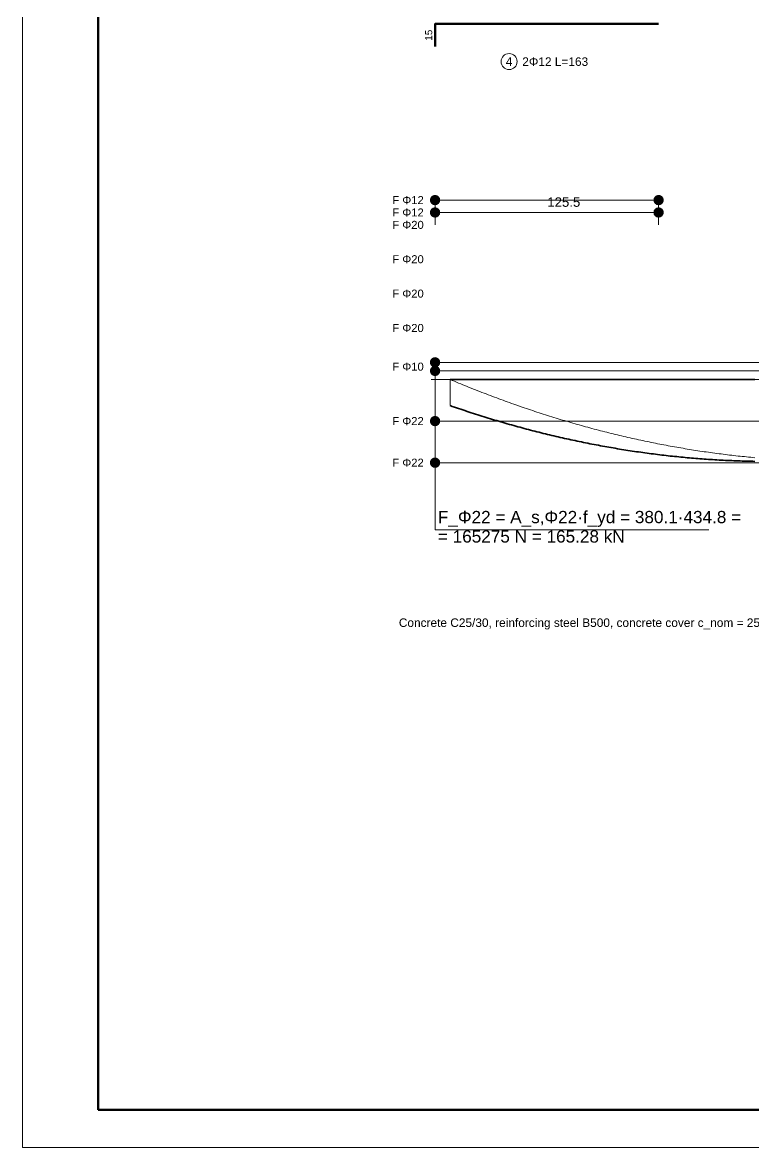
# Model space of a CAD drawing. Header units: centimetres. Extents: x -271 to 1832, y -1126 to 359.
# Drawn here: x -271 to 213, y -1126 to -380 of the extents above; entities that cross this region are included whole.
import ezdxf
from ezdxf.enums import TextEntityAlignment as Align

# ---------------------------------------------------------------- set-up
doc = ezdxf.new("R2010")
doc.units = ezdxf.units.CM
doc.linetypes.add('RC_DASHED', pattern=[10.5, 7.5, -3])
for name, color, linetype, lineweight in [('D-BARS', 1, 'Continuous', 50), ('D-CONCRETE', 7, 'Continuous', 35), ('D-HIDDEN', 8, 'RC_DASHED', 13), ('D-TEXT', 7, 'Continuous', 18), ('SHEET', 7, 'Continuous', 35)]:
    doc.layers.add(name, color=color, linetype=linetype, lineweight=lineweight)
doc.styles.add('RC_TEXT', font='arial.ttf')

msp = doc.modelspace()

# ---------------------------------------------------------------- hatches: boundary and pattern name
at = {"layer": 'D-TEXT'}
h = msp.add_hatch(color=7, dxfattribs=at)
h.dxf.hatch_style = 1
edge = h.paths.add_edge_path()
edge.add_arc((2.5, -497.98), 3.44, 0, 360)
h = msp.add_hatch(color=7, dxfattribs=at)
h.dxf.hatch_style = 1
edge = h.paths.add_edge_path()
edge.add_arc((150.5, -497.98), 3.44, 0, 360)
h = msp.add_hatch(color=7, dxfattribs=at)
h.dxf.hatch_style = 1
edge = h.paths.add_edge_path()
edge.add_arc((2.5, -506.18), 3.44, 0, 360)
h = msp.add_hatch(color=7, dxfattribs=at)
h.dxf.hatch_style = 1
edge = h.paths.add_edge_path()
edge.add_arc((150.5, -506.18), 3.44, 0, 360)
h = msp.add_hatch(color=7, dxfattribs=at)
h.dxf.hatch_style = 1
edge = h.paths.add_edge_path()
edge.add_arc((2.5, -605.44), 3.44, 0, 360)
h = msp.add_hatch(color=7, dxfattribs=at)
h.dxf.hatch_style = 1
edge = h.paths.add_edge_path()
edge.add_arc((2.5, -611.13), 3.44, 0, 360)
h = msp.add_hatch(color=7, dxfattribs=at)
h.dxf.hatch_style = 1
edge = h.paths.add_edge_path()
edge.add_arc((2.5, -644.36), 3.44, 0, 360)
h = msp.add_hatch(color=7, dxfattribs=at)
h.dxf.hatch_style = 1
edge = h.paths.add_edge_path()
edge.add_arc((2.5, -671.91), 3.44, 0, 360)

# ---------------------------------------------------------------- linework, layer by layer
at = {"layer": 'D-BARS'}
msp.add_lwpolyline([(2.5, -396.25), (2.5, -381.25), (150.5, -381.25)], dxfattribs=at)
at = {"layer": 'D-CONCRETE'}
for points in [[(12.5, -616.82), (13.9, -616.82), (15.3, -616.82), (16.7, -616.82), (18.11, -616.82), (19.51, -616.82), (20.91, -616.82), (22.31, -616.82), (23.71, -616.82), (25.11, -616.82), (26.52, -616.82), (27.92, -616.82), (29.32, -616.82), (30.72, -616.82), (32.12, -616.82), (33.52, -616.82), (34.92, -616.82), (36.33, -616.82), (37.73, -616.82), (39.13, -616.82), (40.53, -616.82), (41.93, -616.82), (43.33, -616.82), (44.74, -616.82), (46.14, -616.82), (47.54, -616.82), (48.94, -616.82), (50.34, -616.82), (51.74, -616.82), (53.15, -616.82), (54.55, -616.82), (55.95, -616.82), (57.35, -616.82), (58.75, -616.82), (60.15, -616.82), (61.55, -616.82), (62.96, -616.82), (64.36, -616.82), (65.76, -616.82), (67.16, -616.82), (68.56, -616.82), (69.96, -616.82), (71.37, -616.82), (72.77, -616.82), (74.17, -616.82), (75.57, -616.82), (76.97, -616.82), (78.37, -616.82), (79.77, -616.82), (81.18, -616.82), (82.58, -616.82), (83.98, -616.82), (85.38, -616.82), (86.78, -616.82), (88.18, -616.82), (89.59, -616.82), (90.99, -616.82), (92.39, -616.82), (93.79, -616.82), (95.19, -616.82), (96.59, -616.82), (97.99, -616.82), (99.4, -616.82), (100.8, -616.82), (102.2, -616.82), (103.6, -616.82), (105, -616.82), (106.4, -616.82), (107.81, -616.82), (109.21, -616.82), (110.61, -616.82), (112.01, -616.82), (113.41, -616.82), (114.81, -616.82), (116.22, -616.82), (117.62, -616.82), (119.02, -616.82), (120.42, -616.82), (121.82, -616.82), (123.22, -616.82), (124.62, -616.82), (126.03, -616.82), (127.43, -616.82), (128.83, -616.82), (130.23, -616.82), (131.63, -616.82), (133.03, -616.82), (134.44, -616.82), (135.84, -616.82), (137.24, -616.82), (138.64, -616.82), (140.04, -616.82), (141.44, -616.82), (142.84, -616.82), (144.25, -616.82), (145.65, -616.82), (147.05, -616.82), (148.45, -616.82), (149.85, -616.82), (151.25, -616.82), (152.66, -616.82), (154.06, -616.82), (155.46, -616.82), (156.86, -616.82), (158.26, -616.82), (159.66, -616.82), (161.07, -616.82), (162.47, -616.82), (163.87, -616.82), (165.27, -616.82), (166.67, -616.82), (168.07, -616.82), (169.47, -616.82), (170.88, -616.82), (172.28, -616.82), (173.68, -616.82), (175.08, -616.82), (176.48, -616.82), (177.88, -616.82), (179.29, -616.82), (180.69, -616.82), (182.09, -616.82), (183.49, -616.82), (184.89, -616.82), (186.29, -616.82), (187.69, -616.82), (189.1, -616.82), (190.5, -616.82), (191.9, -616.82), (193.3, -616.82), (194.7, -616.82), (196.1, -616.82), (197.51, -616.82), (198.91, -616.82), (200.31, -616.82), (201.71, -616.82), (203.11, -616.82), (204.51, -616.82), (205.91, -616.82), (207.32, -616.82), (208.72, -616.82), (210.12, -616.82), (211.52, -616.82), (212.92, -616.82), (214.32, -616.82)], [(12.5, -634.1), (13.9, -634.59), (15.3, -635.07), (16.7, -635.55), (18.11, -636.03), (19.51, -636.5), (20.91, -636.97), (22.31, -637.44), (23.71, -637.9), (25.11, -638.36), (26.52, -638.82), (27.92, -639.28), (29.32, -639.73), (30.72, -640.18), (32.12, -640.62), (33.52, -641.06), (34.92, -641.5), (36.33, -641.94), (37.73, -642.37), (39.13, -642.8), (40.53, -643.22), (41.93, -643.65), (43.33, -644.07), (44.74, -644.48), (46.14, -644.9), (47.54, -645.3), (48.94, -645.71), (50.34, -646.12), (51.74, -646.51), (53.15, -646.91), (54.55, -647.31), (55.95, -647.69), (57.35, -648.08), (58.75, -648.47), (60.15, -648.84), (61.55, -649.22), (62.96, -649.6), (64.36, -649.97), (65.76, -650.34), (67.16, -650.7), (68.56, -651.06), (69.96, -651.42), (71.37, -651.77), (72.77, -652.12), (74.17, -652.48), (75.57, -652.82), (76.97, -653.16), (78.37, -653.5), (79.77, -653.83), (81.18, -654.17), (82.58, -654.5), (83.98, -654.82), (85.38, -655.15), (86.78, -655.46), (88.18, -655.78), (89.59, -656.09), (90.99, -656.4), (92.39, -656.71), (93.79, -657.01), (95.19, -657.31), (96.59, -657.61), (97.99, -657.9), (99.4, -658.19), (100.8, -658.48), (102.2, -658.76), (103.6, -659.04), (105, -659.32), (106.4, -659.6), (107.81, -659.87), (109.21, -660.14), (110.61, -660.4), (112.01, -660.66), (113.41, -660.92), (114.81, -661.17), (116.22, -661.42), (117.62, -661.67), (119.02, -661.92), (120.42, -662.16), (121.82, -662.4), (123.22, -662.63), (124.62, -662.87), (126.03, -663.1), (127.43, -663.32), (128.83, -663.55), (130.23, -663.76), (131.63, -663.98), (133.03, -664.2), (134.44, -664.4), (135.84, -664.61), (137.24, -664.81), (138.64, -665.01), (140.04, -665.21), (141.44, -665.4), (142.84, -665.59), (144.25, -665.78), (145.65, -665.97), (147.05, -666.15), (148.45, -666.33), (149.85, -666.5), (151.25, -666.67), (152.66, -666.84), (154.06, -667), (155.46, -667.16), (156.86, -667.32), (158.26, -667.48), (159.66, -667.63), (161.07, -667.78), (162.47, -667.92), (163.87, -668.06), (165.27, -668.2), (166.67, -668.34), (168.07, -668.47), (169.47, -668.6), (170.88, -668.73), (172.28, -668.85), (173.68, -668.97), (175.08, -669.08), (176.48, -669.2), (177.88, -669.31), (179.29, -669.41), (180.69, -669.52), (182.09, -669.62), (183.49, -669.72), (184.89, -669.81), (186.29, -669.9), (187.69, -669.99), (189.1, -670.07), (190.5, -670.15), (191.9, -670.23), (193.3, -670.3), (194.7, -670.37), (196.1, -670.44), (197.51, -670.51), (198.91, -670.57), (200.31, -670.63), (201.71, -670.68), (203.11, -670.73), (204.51, -670.78), (205.91, -670.83), (207.32, -670.87), (208.72, -670.91), (210.12, -670.94), (211.52, -670.98), (212.92, -671.01), (214.32, -671.03)]]:
    msp.add_lwpolyline(points, dxfattribs=at)
at = {"layer": 'D-HIDDEN'}
for p, q in [((0, -644.36), (2.5, -644.36)), ((0, -671.91), (2.5, -671.91))]:
    msp.add_line(p, q, dxfattribs=at)
at = {"layer": 'D-TEXT'}
for p, q in [((2.5, -497.98), (150.5, -497.98)), ((2.5, -514.38), (2.5, -497.98)), ((150.5, -514.38), (150.5, -497.98)), ((2.5, -506.18), (150.5, -506.18)), ((25, -506.18), (150.5, -506.18)), ((2.5, -605.44), (1282.5, -605.44)), ((2.5, -616.82), (2.5, -605.44)), ((0, -616.82), (1285, -616.82)), ((2.5, -611.13), (1282.5, -611.13)), ((2.5, -616.82), (2.5, -671.91)), ((12.5, -616.82), (12.5, -634.1)), ((2.5, -644.36), (1282.5, -644.36)), ((2.5, -644.36), (2.5, -716.28)), ((2.5, -671.91), (1282.5, -671.91)), ((2.5, -716.28), (183.85, -716.28))]:
    msp.add_line(p, q, dxfattribs=at)
for points in [[(12.5, -616.82), (13.9, -617.41), (15.3, -617.99), (16.7, -618.58), (18.11, -619.16), (19.51, -619.73), (20.91, -620.31), (22.31, -620.88), (23.71, -621.45), (25.11, -622.01), (26.52, -622.57), (27.92, -623.13), (29.32, -623.68), (30.72, -624.23), (32.12, -624.79), (33.52, -625.33), (34.92, -625.87), (36.33, -626.41), (37.73, -626.94), (39.13, -627.48), (40.53, -628.01), (41.93, -628.53), (43.33, -629.05), (44.74, -629.57), (46.14, -630.09), (47.54, -630.6), (48.94, -631.11), (50.34, -631.61), (51.74, -632.12), (53.15, -632.62), (54.55, -633.11), (55.95, -633.61), (57.35, -634.1), (58.75, -634.59), (60.15, -635.07), (61.55, -635.55), (62.96, -636.03), (64.36, -636.5), (65.76, -636.97), (67.16, -637.44), (68.56, -637.9), (69.96, -638.36), (71.37, -638.82), (72.77, -639.28), (74.17, -639.73), (75.57, -640.18), (76.97, -640.62), (78.37, -641.06), (79.77, -641.5), (81.18, -641.94), (82.58, -642.37), (83.98, -642.8), (85.38, -643.22), (86.78, -643.65), (88.18, -644.07), (89.59, -644.48), (90.99, -644.9), (92.39, -645.3), (93.79, -645.71), (95.19, -646.12), (96.59, -646.51), (97.99, -646.91), (99.4, -647.31), (100.8, -647.69), (102.2, -648.08), (103.6, -648.47), (105, -648.84), (106.4, -649.22), (107.81, -649.6), (109.21, -649.97), (110.61, -650.34), (112.01, -650.7), (113.41, -651.06), (114.81, -651.42), (116.22, -651.77), (117.62, -652.12), (119.02, -652.48), (120.42, -652.82), (121.82, -653.16), (123.22, -653.5), (124.62, -653.83), (126.03, -654.17), (127.43, -654.5), (128.83, -654.82), (130.23, -655.15), (131.63, -655.46), (133.03, -655.78), (134.44, -656.09), (135.84, -656.4), (137.24, -656.71), (138.64, -657.01), (140.04, -657.31), (141.44, -657.61), (142.84, -657.9), (144.25, -658.19), (145.65, -658.48), (147.05, -658.76), (148.45, -659.04), (149.85, -659.32), (151.25, -659.6), (152.66, -659.87), (154.06, -660.14), (155.46, -660.4), (156.86, -660.66), (158.26, -660.92), (159.66, -661.17), (161.07, -661.42), (162.47, -661.67), (163.87, -661.92), (165.27, -662.16), (166.67, -662.4), (168.07, -662.63), (169.47, -662.87), (170.88, -663.1), (172.28, -663.32), (173.68, -663.55), (175.08, -663.76), (176.48, -663.98), (177.88, -664.2), (179.29, -664.4), (180.69, -664.61), (182.09, -664.81), (183.49, -665.01), (184.89, -665.21), (186.29, -665.4), (187.69, -665.59), (189.1, -665.78), (190.5, -665.97), (191.9, -666.15), (193.3, -666.33), (194.7, -666.5), (196.1, -666.67), (197.51, -666.84), (198.91, -667), (200.31, -667.16), (201.71, -667.32), (203.11, -667.48), (204.51, -667.63), (205.91, -667.78), (207.32, -667.92), (208.72, -668.06), (210.12, -668.2), (211.52, -668.34), (212.92, -668.47), (214.32, -668.6)], [(12.5, -616.82), (13.9, -616.82), (15.3, -616.82), (16.7, -616.82), (18.11, -616.82), (19.51, -616.82), (20.91, -616.82), (22.31, -616.82), (23.71, -616.82), (25.11, -616.82), (26.52, -616.82), (27.92, -616.82), (29.32, -616.82), (30.72, -616.82), (32.12, -616.82), (33.52, -616.82), (34.92, -616.82), (36.33, -616.82), (37.73, -616.82), (39.13, -616.82), (40.53, -616.82), (41.93, -616.82), (43.33, -616.82), (44.74, -616.82), (46.14, -616.82), (47.54, -616.82), (48.94, -616.82), (50.34, -616.82), (51.74, -616.82), (53.15, -616.82), (54.55, -616.82), (55.95, -616.82), (57.35, -616.82), (58.75, -616.82), (60.15, -616.82), (61.55, -616.82), (62.96, -616.82), (64.36, -616.82), (65.76, -616.82), (67.16, -616.82), (68.56, -616.82), (69.96, -616.82), (71.37, -616.82), (72.77, -616.82), (74.17, -616.82), (75.57, -616.82), (76.97, -616.82), (78.37, -616.82), (79.77, -616.82), (81.18, -616.82), (82.58, -616.82), (83.98, -616.82), (85.38, -616.82), (86.78, -616.82), (88.18, -616.82), (89.59, -616.82), (90.99, -616.82), (92.39, -616.82), (93.79, -616.82), (95.19, -616.82), (96.59, -616.82), (97.99, -616.82), (99.4, -616.82), (100.8, -616.82), (102.2, -616.82), (103.6, -616.82), (105, -616.82), (106.4, -616.82), (107.81, -616.82), (109.21, -616.82), (110.61, -616.82), (112.01, -616.82), (113.41, -616.82), (114.81, -616.82), (116.22, -616.82), (117.62, -616.82), (119.02, -616.82), (120.42, -616.82), (121.82, -616.82), (123.22, -616.82), (124.62, -616.82), (126.03, -616.82), (127.43, -616.82), (128.83, -616.82), (130.23, -616.82), (131.63, -616.82), (133.03, -616.82), (134.44, -616.82), (135.84, -616.82), (137.24, -616.82), (138.64, -616.82), (140.04, -616.82), (141.44, -616.82), (142.84, -616.82), (144.25, -616.82), (145.65, -616.82), (147.05, -616.82), (148.45, -616.82), (149.85, -616.82), (151.25, -616.82), (152.66, -616.82), (154.06, -616.82), (155.46, -616.82), (156.86, -616.82), (158.26, -616.82), (159.66, -616.82), (161.07, -616.82), (162.47, -616.82), (163.87, -616.82), (165.27, -616.82), (166.67, -616.82), (168.07, -616.82), (169.47, -616.82), (170.88, -616.82), (172.28, -616.82), (173.68, -616.82), (175.08, -616.82), (176.48, -616.82), (177.88, -616.82), (179.29, -616.82), (180.69, -616.82), (182.09, -616.82), (183.49, -616.82), (184.89, -616.82), (186.29, -616.82), (187.69, -616.82), (189.1, -616.82), (190.5, -616.82), (191.9, -616.82), (193.3, -616.82), (194.7, -616.82), (196.1, -616.82), (197.51, -616.82), (198.91, -616.82), (200.31, -616.82), (201.71, -616.82), (203.11, -616.82), (204.51, -616.82), (205.91, -616.82), (207.32, -616.82), (208.72, -616.82), (210.12, -616.82), (211.52, -616.82), (212.92, -616.82), (214.32, -616.82)]]:
    msp.add_lwpolyline(points, dxfattribs=at)
msp.add_circle((51.5, -406.25), 5.31, dxfattribs=at)
at = {"layer": 'SHEET', "color": 7, "lineweight": 13}
msp.add_lwpolyline([(-270.63, -1125.5), (1831.87, -1125.5), (1831.87, 359.5), (-270.63, 359.5)], close=True, dxfattribs=at)
at = {"layer": 'SHEET', "color": 7, "lineweight": 50}
msp.add_lwpolyline([(-220.63, -1100.5), (1806.87, -1100.5), (1806.87, 334.5), (-220.63, 334.5)], close=True, dxfattribs=at)

# ---------------------------------------------------------------- texts
at = {"layer": 'D-TEXT', "style": 'RC_TEXT'}
msp.add_text('15', height=4.688, rotation=90, dxfattribs=at).set_placement((-1.72, -388.75), align=Align.MIDDLE_CENTER)
for s, height, p in [('4', 5.62, (51.5, -406.25)), ('125.5', 6.25, (87.75, -499.3))]:
    msp.add_text(s, height=height, dxfattribs=at).set_placement(p, align=Align.MIDDLE_CENTER)
for s, p in [('2Φ12 L=163', (60.25, -406.25)), ('Concrete C25/30, reinforcing steel B500, concrete cover c_nom = 25 mm.  Mass of the reinforcement: 166.9 kg.', (-21.47, -777.88))]:
    msp.add_text(s, height=5.625, dxfattribs=at).set_placement(p, align=Align.MIDDLE_LEFT)
for s, p in [('F Φ12', (-5, -497.98)), ('F Φ12', (-5, -506.18)), ('F Φ20', (-5, -514.38)), ('F Φ20', (-5, -537.14)), ('F Φ20', (-5, -559.91)), ('F Φ20', (-5, -582.67)), ('F Φ10', (-5, -608.28)), ('F Φ22', (-5, -644.36)), ('F Φ22', (-5, -671.91))]:
    msp.add_text(s, height=5.312, dxfattribs=at).set_placement(p, align=Align.MIDDLE_RIGHT)
for s, p in [('F_Φ22 = A_s,Φ22·f_yd = 380.1·434.8 =', (4.38, -714.41)), ('= 165275 N = 165.28 kN', (4.38, -727.25))]:
    msp.add_text(s, height=8.125, dxfattribs=at).set_placement(p, align=Align.BOTTOM_LEFT)

doc.saveas('drawing.dxf')
